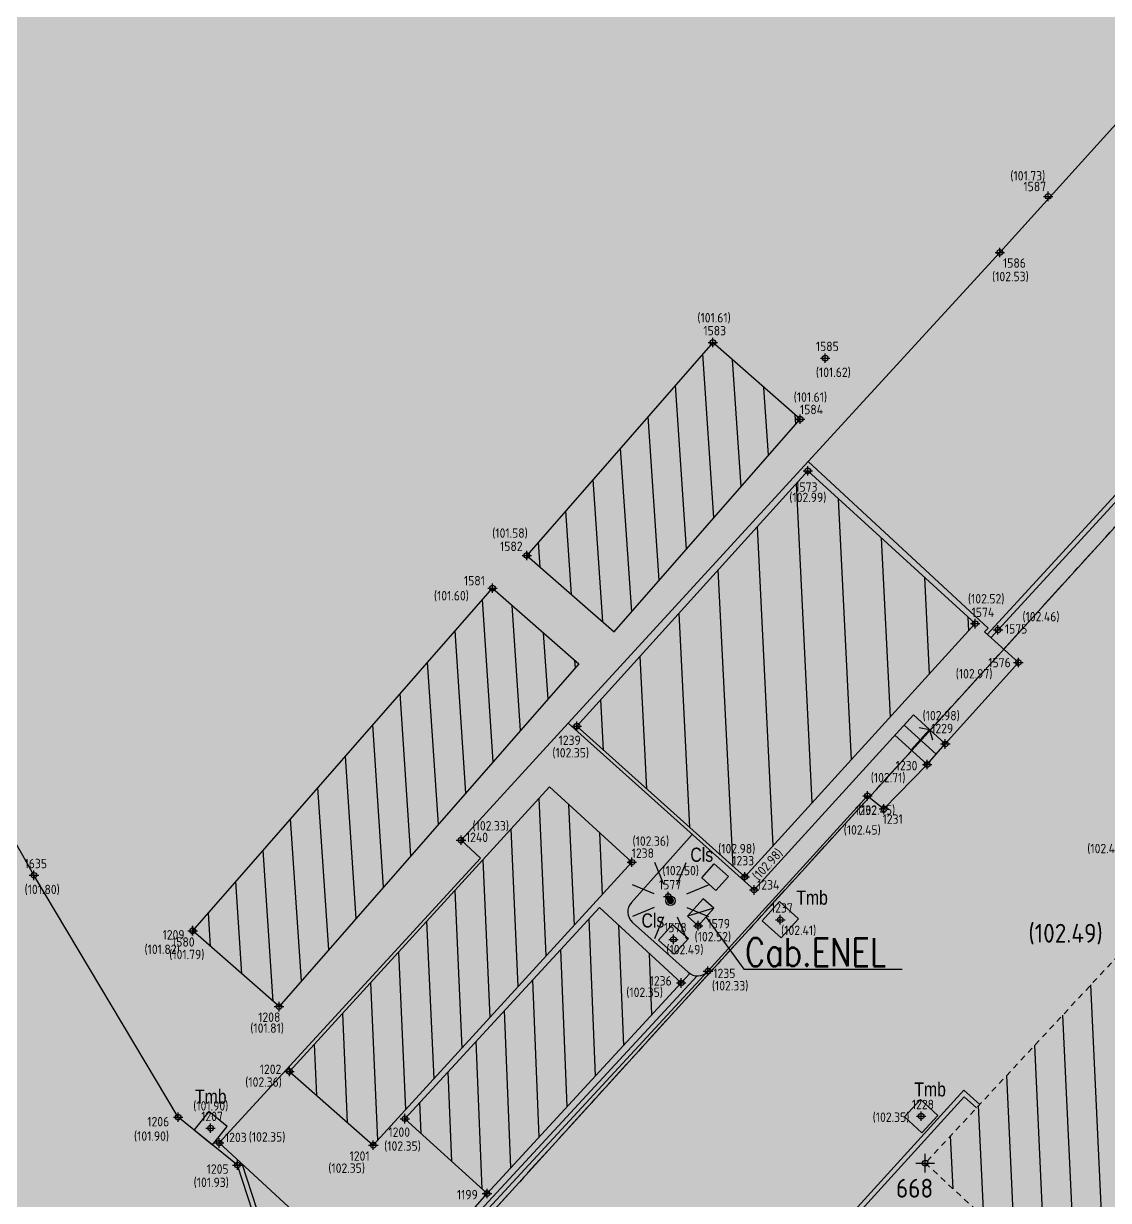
# Model space of a CAD drawing. Extents: x 9555 to 11275, y -8412 to -6382.
# Drawn here: x 10201.77 to 10224.82, y -8044.22 to -8019.23 of the extents above; entities that cross this region are included whole.
import ezdxf
from ezdxf.enums import TextEntityAlignment as Align

# ---------------------------------------------------------------- set-up
doc = ezdxf.new("R2010")
doc.units = 0
doc.header["$MEASUREMENT"] = 0
doc.header["$XCLIPFRAME"] = 2
doc.header["$PDMODE"] = 33
doc.header["$PDSIZE"] = 0.12
doc.linetypes.add('HIDDEN2', pattern=[0.1875, 0.125, -0.0625])
doc.linetypes.add('PHANTOM2', pattern=[1.25, 0.625, -0.125, 0.125, -0.125, 0.125, -0.125])
doc.layers.get('0').update_dxf_attribs({"color": 53, "lineweight": 50})
for name, color, linetype in [('01_PROG', 7, 'Continuous'), ('02_CAT', 7, 'Continuous'), ('Conf Lotti-Retino', 253, 'Continuous'), ('GEI-Nome_P', 6, 'Continuous'), ('GEI-Punti', 7, 'Continuous'), ('Gei-Punti_3D', 3, 'Continuous'), ('GEI-Quote_P', 3, 'Continuous'), ('GEI-Simboli', 6, 'Continuous'), ('Immagine', 181, 'Continuous'), ('Ril-Aiuola_Retino', 85, 'Continuous'), ('Ril-Cabina_Enel', 6, 'Continuous'), ('Ril-Fabbr-Camminamento', 4, 'Continuous'), ('Ril-Fabbr_Retino', 8, 'Continuous'), ('Ril-Palo_Lampione', 20, 'Continuous'), ('Ril-Strada', 4, 'Continuous'), ('Ril-Struttura_cls', 4, 'Continuous'), ('Ril-Tomb_CEMENTO-Cls', 5, 'Continuous'), ('Ril-Tombino', 5, 'Continuous')]:
    doc.layers.add(name, color=color, linetype=linetype)
for name, color, linetype, lineweight in [('Conf Lotti', 2, 'PHANTOM2', 30), ('Fr02 Fgl. 957E', 150, 'Continuous', 30), ('Ril-Fabbr', 9, 'Continuous', 30), ('Ril-Fabbr_Container-Prefabbricato', 7, 'Continuous', 30), ('Ril-Fabbr_Tendone', 7, 'HIDDEN2', 30)]:
    doc.layers.add(name, color=color, linetype=linetype, lineweight=lineweight)
doc.layers.add('Gei-Nome_p(OFF)', color=251, linetype='Continuous', plot=False)
doc.styles.add('HELVLA', font='helvl', dxfattribs={"width": 0.8})
doc.styles.add('SimpA', font='simplex.shx', dxfattribs={"width": 0.8})
doc.styles.get("Standard").update_dxf_attribs({"font": 'isocp.shx'})
picture_1 = doc.add_image_def('image2.png', size_in_pixel=(4950, 3510))
picture_2 = doc.add_image_def('image3.png', size_in_pixel=(3510, 4950))

# ---------------------------------------------------------------- blocks, each defined once
blk = doc.blocks.new('PALO-ILLUM01_15')
at = {"layer": 'Ril-Palo_Lampione'}
h = blk.add_hatch(color=256, dxfattribs=at)
edge = h.paths.add_edge_path()
edge.add_arc((0, 0), 0.075, 0, 360)
for p, q in [((-0.143506287046162, 0.3464548247293203), (-0.334848003244527, 0.8083945909784093)), ((0.143506287046162, 0.3464548247293203), (0.334848003244527, 0.8083945909784093)), ((-0.3462938233607868, 0.1438943636914513), (-0.8080189212878537, 0.3357535150088668)), ((0.3462938233607868, 0.1438943636914513), (0.8080189212878537, 0.3357535150088668)), ((-0.3467755222732791, -0.1427295945208775), (-0.809142885358098, -0.3330357204180479)), ((0.3467755222732791, -0.1427295945208775), (0.809142885358098, -0.3330357204180479)), ((-0.1446699739465765, -0.345970517007297), (-0.3375632725125767, -0.8072645396960008)), ((0.1446699739465765, -0.345970517007297), (0.3375632725125767, -0.8072645396960008))]:
    blk.add_line(p, q, dxfattribs=at)
at = {"layer": 'Ril-Palo_Lampione', "color": 7}
blk.add_circle((0, 0), 0.09972012964650094, dxfattribs=at)
blk = doc.blocks.new('20043-1_Prog-Confini')
at = {"layer": 'Conf Lotti-Retino'}
for points in [[(10195.69424327256, -7953.179523551185), (10249.90677393372, -8002.481449223192), (10199.44633663023, -8057.967882404115), (10145.19012518152, -8008.626232577647)], [(10249.90677393372, -8002.481449223192), (10270.62170721335, -8021.320010869327), (10220.16127169158, -8076.806445670572), (10199.44633663023, -8057.967882404115)]]:
    blk.add_hatch(color=41, dxfattribs=at).paths.add_polyline_path(points)
at = {"layer": 'Conf Lotti'}
blk.add_line((10249.90677393372, -8002.481449223192), (10199.44633663023, -8057.967882404115), dxfattribs=at)
blk = doc.blocks.new('-Fgl. 957E Estratto Foglio Intero_PostFR2')
at = {"layer": 'Immagine'}
image = blk.add_image(picture_1, insert=(9917.283654509196, -8422.509303729323), size_in_units=(838.1827212973916, 594.3477478290598), rotation=0.001090204153391001, dxfattribs=at)
image.set_boundary_path([(308.7555908007198, 193.6289745913382), (4680.161310497795, 3410.458243007306)])
image.dxf.flags = 15
blk = doc.blocks.new('-Fgl. 958 Estratto Foglio Intero_PostFR3')
at = {"layer": 'Immagine'}
image = blk.add_image(picture_2, insert=(9716.786041246873, -8308.17513906339), size_in_units=(1485.8142875308895, 2095.3791234409982), rotation=-0.001043539486264, dxfattribs=at)
image.set_boundary_path([(486.9858317041253, 415.0435325266662), (2987.88009123626, 4584.843253445799)])
image.dxf.flags = 15
blk = doc.blocks.new('- Fogli_Unione (Estratti_20043_SpostatoComeAll.957E_SuRIL_PostFR1-FR2-FR3 (2021-02-08)')
for name in ['-Fgl. 958 Estratto Foglio Intero_PostFR3', '-Fgl. 957E Estratto Foglio Intero_PostFR2']:
    blk.add_blockref(name, (0, 0))
blk = doc.blocks.new('2493-1_PostFRAZ')
at = {"layer": 'Fr02 Fgl. 957E'}
blk.add_line((10249.90677393372, -8002.481449223192), (10199.44633663023, -8057.967882404115), dxfattribs=at)
at = {"layer": '02_CAT'}
blk.add_blockref('- Fogli_Unione (Estratti_20043_SpostatoComeAll.957E_SuRIL_PostFR1-FR2-FR3 (2021-02-08)', (2.400635534626417, 6.76379925128731), dxfattribs=at)

msp = doc.modelspace()

# ---------------------------------------------------------------- hatches: boundary and pattern name
at = {"layer": 'Ril-Aiuola_Retino'}
h = msp.add_hatch(dxfattribs=at)
h.set_pattern_fill('TEXTURE', color=256, scale=2, angle=90, style=0)
h.set_pattern_definition([(90, (-0.9599999999999999, 1.44), (-1.52, 0.8800000000000001), [0.08, -1.34, 0.06, -0.58, 0.12, -1.42]), (99.99999999999999, (-1.78, 1.06), (-1.90229523315529, 0.537840911343363), [0.14, -0.34, 0.18, -1.06, 0.09999999999999999, -1.32]), (110, (-1.14, 0.8600000000000001), (-1.473175022505177, 0.8898063570613953), [0.16, -1.1, 0.14, -0.82, 0.1, -0.64]), (120, (-1.02, 1.44), (-1.693679121828036, -0.146461709275204), [0.09999999999999999, -0.6599999999999999, 0.07999999999999999, -0.9799999999999999, 0.05999999999999999, -1.3]), (130, (-1.46, 0.8800000000000001), (-1.442469036049412, 0.2255727821317983), [0.08, -0.88, 0.06, -0.56, 0.16, -1.02]), (140, (-0.7399999999999999, 1.18), (-1.571556626837207, -0.5349857648985248), [0.04, -0.74, 0.1, -1.22, 0.12, -0.62]), (150, (-0.8799999999999999, 1.24), (-1.491384387633061, -0.6631535329954588), [0.1, -0.82, 0.04, -0.96, 0.08, -0.74]), (160, (-0.6399999999999999, 1.02), (-1.437245651988788, -0.7326151348691359), [0.05999999999999999, -0.3799999999999999, 0.12, -0.6399999999999999, 0.07999999999999999, -0.8799999999999999]), (170, (-1.82, 1.12), (-1.098129669690666, -1.390435625458823), [0.14, -0.8799999999999999, 0.05999999999999999, -1.04, 0.12, -0.9799999999999999]), (180, (-0.9599999999999999, 1.24), (-0.7400000000000002, -1.76), [0.12, -0.62, 0.08, -1.22, 0.04, -1.24]), (190, (-1.58, 0.9200000000000002), (-0.9676352743414199, -1.653143059704817), [0.14, -0.78, 0.12, -0.64, 0.14, -1.46]), (200, (-0.4399999999999999, 0.78), (-0.5446075888431804, -1.602935611362608), [0.16, -0.52, 0.08, -1.06, 0.12, -1.16]), (210, (-0.68, 0.24), (-0.1899484522385718, -1.910999629903724), [0.1, -1.34, 0.12, -0.62, 0.14, -0.82]), (220, (-0.2399999999999999, 0.68), (-0.4751072084166816, -1.860718447404257), [0.05999999999999999, -0.4399999999999999, 0.07999999999999999, -0.8599999999999999, 0.16, -1.12]), (230, (-1.84, 0.08000000000000011), (0.2280379188004466, -1.470645677105523), [0.12, -0.72, 0.14, -0.62, 0.08, -0.84]), (240, (-0.1199999999999999, 1.74), (0.8051150572225253, -1.365499814951862), [0.08, -0.56, 0.16, -1.24, 0.14, -1.14]), (250, (-1.24, 0.42), (1.082857927901268, -1.586007158868261), [0.12, -0.8399999999999999, 0.09999999999999999, -0.7599999999999999, 0.07999999999999999, -1.22]), (260, (-0.76, 0.54), (1.127487767342948, -1.437626980301919), [0.18, -0.6599999999999999, 0.12, -0.8999999999999999, 0.16, -0.8799999999999999])])
edge = h.paths.add_edge_path()
edge.add_line((10259.41179574993, -8036.154972743192), (10258.58044586977, -8032.196657575016))
edge.add_line((10258.58044586977, -8032.196657575016), (10239.68433498582, -8052.804090476709))
edge.add_arc((10242.74871644473, -8046.805608076083), 6.735890797536639, 242.9393531771721, 268.5250675738594)
edge.add_arc((10242.60278186444, -8051.456776110168), 2.082671874429409, 269.2449619572548, 315.7879326674583)
edge.add_line((10244.09556558497, -8052.909056696098), (10259.41179574993, -8036.154972743192))
h.paths.add_polyline_path([(10251.44665304075, -8041.590540791994), (10251.10864698245, -8041.958985927216), (10250.74020184723, -8041.620979868921), (10251.07820790552, -8041.252534733698)], flags=16)
h.paths.add_polyline_path([(10245.36581473884, -8049.139847977499), (10245.66057084702, -8049.410252824136), (10245.39016600038, -8049.705008932313), (10245.0954098922, -8049.434604085677)], flags=16)
h.paths.add_polyline_path([(10244.65005542819, -8049.772403691679), (10245.09218959047, -8050.178010961634), (10244.68658232051, -8050.620145123901), (10244.24444815824, -8050.214537853946)], flags=16)
h.paths.add_polyline_path([(10269.44141587097, -8025.244552220099), (10266.97747102602, -8022.998891003449), (10262.34055549251, -8028.089758204756), (10266.22580272909, -8028.752264919402)])
edge = h.paths.add_edge_path()
edge.add_line((10271.38830248644, -8020.300272366775), (10261.13926693347, -8010.738879714776))
edge.add_line((10261.13926693347, -8010.738879714776), (10259.42480678202, -8012.589819143431))
edge.add_line((10259.42480678202, -8012.589819143431), (10271.13637369937, -8023.437832038986))
edge.add_arc((10269.75075199627, -8021.747680152097), 2.185534466636963, 309.345613393773, 401.473012195543)
edge = h.paths.add_edge_path(flags=16)
edge.add_arc((10267.61393202455, -8017.747155825296), 0.09972012964681198, 0, 360)
edge = h.paths.add_edge_path(flags=17)
edge.add_arc((10255.08809421915, -8012.546979828357), 5.50135069720677, 56.90254043089238, 77.9167816132323)
edge.add_arc((10254.2181289062, -8016.741630930719), 9.78521763106074, 78.07712755484376, 113.6808342124975)
edge.add_line((10250.28797981577, -8007.78035801811), (10254.96658461725, -8012.04648259265))
edge.add_line((10254.96658461725, -8012.04648259265), (10256.7424, -8010.1052))
edge.add_line((10256.7424, -8010.1052), (10258.47083923174, -8011.706192523662))
edge.add_line((10258.47083923174, -8011.706192523662), (10260.19901089032, -8009.840450085937))
edge.add_line((10260.19901089032, -8009.840450085937), (10258.09218828069, -8007.938262179907))
h.paths.add_polyline_path([(10256.14572630467, -8008.483993736826), (10255.84252401014, -8008.816511853953), (10255.51000589301, -8008.513309559429), (10255.81320818753, -8008.180791442303)], flags=16)
edge = h.paths.add_edge_path()
edge.add_line((10298.96689125276, -7983.808399185695), (10298.73777272661, -7984.05960514997))
edge.add_line((10298.73777272661, -7984.05960514997), (10298.66388853495, -7983.992217271071))
edge.add_line((10298.66388853495, -7983.992217271071), (10292.9121588765, -7990.376915100542))
edge.add_line((10292.9121588765, -7990.376915100542), (10292.76456353786, -7990.243112563931))
edge.add_arc((10292.59665318709, -7990.428331661504), 0.2500000000002805, 2.0838797354372218e-10, 47.806124176987225, ccw=False)
edge.add_arc((10292.59665318709, -7990.428331661502), 0.25, 329.40942082318537, 359.99999999979156, ccw=False)
edge.add_line((10292.81185961564, -7990.555556631975), (10297.29132385767, -7994.821769409121))
edge.add_line((10297.29132385767, -7994.821769409121), (10303.54268937597, -7987.958547710658))
edge.add_line((10303.54268937597, -7987.958547710658), (10298.96689125276, -7983.808399185695))
h.paths.add_polyline_path([(10299.5394, -7989.4093), (10300.856, -7990.6344), (10299.5429, -7992.025), (10298.23655963556, -7990.809446619722)], flags=16)
h.paths.add_polyline_path([(10321.78327004013, -7967.974189512216), (10317.06721377105, -7963.766082862167), (10301.47354308173, -7980.911706971132), (10301.54742727339, -7980.97909485003), (10301.31830963345, -7981.230299842668), (10305.90973001031, -7985.369174745061)])
edge = h.paths.add_edge_path()
edge.add_line((10265.27725537629, -8002.446785079417), (10265.20902875338, -8002.51989546121))
edge.add_line((10265.20902875338, -8002.51989546121), (10264.769, -8002.112))
edge.add_line((10264.769, -8002.112), (10261.8481, -7999.4044))
edge.add_line((10261.8481, -7999.4044), (10261.40807369813, -7998.996506811276))
edge.add_line((10261.40807369813, -7998.996506811276), (10261.47605589628, -7998.923169094272))
edge.add_line((10261.47605589628, -7998.923169094272), (10203.35645867271, -7945.796275146587))
edge.add_line((10203.35645867271, -7945.796275146587), (10203.0857689029, -7946.743195217536))
edge.add_line((10203.0857689029, -7946.743195217536), (10229.53270094112, -7971.164364661734))
edge.add_line((10229.53270094112, -7971.164364661734), (10245.96376818236, -7986.219461400684))
edge.add_line((10245.96376818236, -7986.219461400684), (10278.10292683263, -8015.665177348075))
edge.add_line((10278.10292683263, -8015.665177348075), (10286.37309546445, -8006.76240389268))
edge.add_line((10286.37309546445, -8006.76240389268), (10294.32002733199, -7998.078570988463))
edge.add_line((10294.32002733199, -7998.078570988463), (10289.94073629661, -7993.687753730192))
edge.add_arc((10289.79314681291, -7993.485968338499), 0.2499999999986927, 227.8061241765672, 306.18241245507033, ccw=False)
edge.add_line((10289.62523646215, -7993.671187436069), (10289.7718212797, -7993.804073884909))
edge.add_line((10289.7718212797, -7993.804073884909), (10274.2612, -8010.6211))
edge.add_line((10274.2612, -8010.6211), (10273.96533349228, -8010.351896870433))
edge.add_line((10273.96533349228, -8010.351896870433), (10265.27725537629, -8002.446785079417))
edge = h.paths.add_edge_path(flags=16)
edge.add_arc((10242.30196517348, -7981.910981821546), 0.2749999999996362, 0, 360)
edge = h.paths.add_edge_path(flags=17)
edge.add_line((10245.0627, -7987.2045), (10228.6289, -7972.1469))
edge.add_line((10228.6289, -7972.1469), (10203.79572145987, -7949.213606471599))
edge.add_arc((10217.17157356199, -7941.370227255536), 15.50587040397228, 210.3866569815303, 217.4529081494896)
edge.add_arc((10284.77469536825, -7889.584750631476), 100.6640624182057, 217.452908149496, 226.9203092994144)
edge.add_line((10216.01963939099, -7963.110227441216), (10256.19378796169, -7999.736321860948))
edge.add_arc((10258.52089054708, -7997.012226771952), 3.582750409508292, 229.4938518372181, 286.5396004216515)
edge.add_line((10259.54082066963, -8000.44673445748), (10245.0627, -7987.2045))
edge = h.paths.add_edge_path(flags=16)
edge.add_arc((10253.5797824506, -7995.958020550484), 0.09972012964681198, 0, 360)
edge = h.paths.add_edge_path(flags=16)
edge.add_arc((10239.70533959846, -7983.989900841338), 0.3500000000003638, 0, 360)
edge = h.paths.add_edge_path(flags=16)
edge.add_arc((10235.47777231496, -7979.726805742138), 0.1499999999996362, 0, 360)
edge = h.paths.add_edge_path(flags=16)
edge.add_arc((10226.39744038748, -7971.226627905005), 0.2250000000003638, 0, 360)
edge = h.paths.add_edge_path()
edge.add_arc((10267.19656179205, -8005.310661152354), 3.293243597333227, 165.3934021254892, 214.5854441671309)
edge.add_line((10264.4852982237, -8007.180020201426), (10274.38303560735, -8016.540707436928))
edge.add_arc((10275.94597346662, -8013.899336626431), 3.069139050365813, 239.3865743873031, 294.7972513008727)
edge.add_line((10277.23319657142, -8016.685493691093), (10264.00975537624, -8004.480168371205))
edge = h.paths.add_edge_path(flags=16)
edge.add_arc((10283.2264073857, -8008.306247290923), 0.6000000000003638, 0, 360)
edge = h.paths.add_edge_path(flags=16)
edge.add_arc((10287.2442073857, -8003.766147290918), 0.6000000000003638, 0, 360)
edge = h.paths.add_edge_path(flags=16)
edge.add_arc((10291.3806073857, -7999.304947290923), 0.6000000000003638, 0, 360)
edge = h.paths.add_edge_path(flags=16)
edge.add_arc((10279.2088073857, -8012.595847290923), 0.6000000000003638, 0, 360)
edge = h.paths.add_edge_path(flags=16)
edge.add_arc((10297.5232073857, -7992.389647290923), 0.6000000000003638, 0, 360)
edge = h.paths.add_edge_path(flags=16)
edge.add_arc((10301.1187073857, -7988.404447290923), 0.6000000000003638, 0, 360)
edge = h.paths.add_edge_path(flags=16)
edge.add_arc((10306.9317073857, -7982.266447290917), 0.6000000000003638, 0, 360)
edge = h.paths.add_edge_path(flags=16)
edge.add_arc((10311.1577073857, -7977.496347290923), 0.6000000000003638, 0, 360)
edge = h.paths.add_edge_path(flags=16)
edge.add_arc((10314.6306073857, -7973.577247290923), 0.6000000000003638, 0, 360)
edge = h.paths.add_edge_path(flags=16)
edge.add_arc((10318.1257073857, -7969.779447290923), 0.6000000000003638, 0, 360)
edge = h.paths.add_edge_path(flags=16)
edge.add_arc((10271.2268073857, -8021.324247290923), 0.6000000000003638, 0, 360)
edge = h.paths.add_edge_path(flags=16)
edge.add_arc((10269.36040912415, -8020.259326542329), 0.6000000000003638, 0, 360)
edge = h.paths.add_edge_path(flags=16)
edge.add_arc((10266.48640912415, -8018.280226542335), 0.6000000000003638, 0, 360)
edge = h.paths.add_edge_path(flags=16)
edge.add_arc((10264.34960912415, -8016.074026542329), 0.6000000000003638, 0, 360)
edge = h.paths.add_edge_path(flags=16)
edge.add_arc((10261.81850912415, -8013.683626542329), 0.6000000000003638, 0, 360)
edge = h.paths.add_edge_path(flags=16)
edge.add_arc((10267.1087073857, -8026.531347290923), 0.6000000000003638, 0, 360)
edge = h.paths.add_edge_path(flags=16)
edge.add_arc((10257.4040073857, -8037.193147290917), 0.6000000000003638, 0, 360)
edge = h.paths.add_edge_path(flags=16)
edge.add_arc((10254.3649073857, -8039.793647290923), 0.6000000000003638, 0, 360)
edge = h.paths.add_edge_path(flags=16)
edge.add_arc((10251.8605073857, -8043.162847290918), 0.6000000000003638, 0, 360)
edge = h.paths.add_edge_path(flags=16)
edge.add_arc((10249.2937073857, -8046.034747290918), 0.6000000000003638, 0, 360)
edge = h.paths.add_edge_path(flags=16)
edge.add_arc((10246.4296073857, -8048.731947290923), 0.6000000000003638, 0, 360)
edge = h.paths.add_edge_path(flags=16)
edge.add_arc((10243.9096073857, -8051.959047290923), 0.6000000000003638, 0, 360)
edge = h.paths.add_edge_path(flags=16)
edge.add_arc((10215.12949611857, -7960.564048627255), 0.09972012964681198, 0, 360)
edge = h.paths.add_edge_path(flags=16)
edge.add_arc((10232.67983683192, -7976.833399043174), 0.09972012964681198, 0, 360)
h.paths.add_polyline_path([(10309.3444, -7979.1674), (10309.8379, -7979.5822), (10308.7902, -7980.7803), (10308.30500016978, -7980.356008319737)], flags=16)
h.paths.add_polyline_path([(10310.81908310037, -7971.024590266027), (10311.2775, -7971.4117), (10310.8736, -7971.89), (10310.41518310037, -7971.502890266028)], flags=16)
h.paths.add_polyline_path([(10320.93393557683, -7967.544422243882), (10321.4160053349, -7967.972452661441), (10320.3362, -7969.1417), (10319.86268475907, -7968.704406480956)], flags=16)
h.paths.add_polyline_path([(10253.40869597861, -7996.50365780824), (10253.17289454713, -7996.762301867668), (10252.9142504877, -7996.526500436179), (10253.15005191919, -7996.267856376749)], flags=16)
h.paths.add_polyline_path([(10274.47878422231, -8011.14358044581), (10274.18292447801, -8010.874383470146), (10273.81277863647, -8011.28119061855), (10274.10863838077, -8011.550387594213)], flags=16)
h.paths.add_polyline_path([(10274.50962316954, -8010.54828174306), (10275.0241804513, -8011.022866432965), (10275.49876514121, -8010.508309151212), (10274.98420785945, -8010.033724461303)], flags=16)
h.paths.add_polyline_path([(10310.45316899694, -7978.784289089574), (10310.15730925265, -7978.515092113911), (10309.78716341111, -7978.921899262315), (10310.0830231554, -7979.191096237978)], flags=16)
h.paths.add_polyline_path([(10311.01506899694, -7979.555989089575), (10310.71920925264, -7979.286792113911), (10310.34906341111, -7979.693599262315), (10310.6449231554, -7979.962796237978)], flags=16)
h.paths.add_polyline_path([(10310.77629141485, -7972.084373179713), (10311.22016852558, -7972.488072307096), (10311.62386765297, -7972.044195196363), (10311.17999054223, -7971.640496068979)], flags=16)
h.paths.add_polyline_path([(10309.72942692604, -7972.048473025478), (10310.24728355227, -7972.519455338064), (10310.71826586487, -7972.001598711834), (10310.20040923863, -7971.530616399245)], flags=16)
h = msp.add_hatch(dxfattribs=at)
h.set_pattern_fill('TEXTURE', color=256, scale=3, angle=90)
h.set_pattern_definition([(90, (-1.44, 2.16), (-2.28, 1.32), [0.12, -2.01, 0.09, -0.8699999999999999, 0.18, -2.13]), (99.99999999999999, (-2.67, 1.59), (-2.853442849732936, 0.8067613670150445), [0.21, -0.5099999999999999, 0.27, -1.59, 0.15, -1.98]), (110, (-1.71, 1.29), (-2.209762533757766, 1.334709535592093), [0.24, -1.65, 0.21, -1.23, 0.15, -0.96]), (120, (-1.53, 2.16), (-2.540518682742054, -0.2196925639128059), [0.15, -0.9899999999999999, 0.12, -1.47, 0.08999999999999998, -1.95]), (130, (-2.19, 1.32), (-2.163703554074118, 0.3383591731976974), [0.12, -1.32, 0.09, -0.8400000000000001, 0.24, -1.53]), (140, (-1.11, 1.77), (-2.35733494025581, -0.8024786473477873), [0.06, -1.11, 0.15, -1.83, 0.18, -0.9299999999999999]), (150, (-1.32, 1.86), (-2.237076581449592, -0.9947302994931883), [0.15, -1.23, 0.06, -1.44, 0.12, -1.11]), (160, (-0.9599999999999999, 1.53), (-2.155868477983183, -1.098922702303704), [0.08999999999999998, -0.57, 0.18, -0.9599999999999999, 0.12, -1.32]), (170, (-2.73, 1.68), (-1.647194504535999, -2.085653438188235), [0.21, -1.32, 0.08999999999999998, -1.56, 0.18, -1.47]), (180, (-1.44, 1.86), (-1.11, -2.64), [0.18, -0.9299999999999999, 0.12, -1.83, 0.06, -1.86]), (190, (-2.37, 1.38), (-1.45145291151213, -2.479714589557226), [0.21, -1.17, 0.18, -0.96, 0.21, -2.19]), (200, (-0.6599999999999999, 1.17), (-0.8169113832647705, -2.404403417043912), [0.24, -0.78, 0.12, -1.59, 0.18, -1.74]), (210, (-1.02, 0.36), (-0.2849226783578577, -2.866499444855586), [0.15, -2.01, 0.18, -0.9299999999999999, 0.21, -1.23]), (220, (-0.3599999999999999, 1.02), (-0.7126608126250225, -2.791077671106385), [0.08999999999999998, -0.6599999999999999, 0.12, -1.29, 0.24, -1.68]), (230, (-2.76, 0.1200000000000002), (0.3420568782006699, -2.205968515658284), [0.18, -1.08, 0.21, -0.9299999999999999, 0.12, -1.26]), (240, (-0.1799999999999998, 2.61), (1.207672585833788, -2.048249722427793), [0.12, -0.8400000000000001, 0.24, -1.86, 0.21, -1.71]), (250, (-1.86, 0.6300000000000001), (1.624286891851902, -2.379010738302391), [0.18, -1.26, 0.15, -1.14, 0.12, -1.83]), (260, (-1.14, 0.8100000000000002), (1.691231651014422, -2.156440470452878), [0.27, -0.9899999999999999, 0.18, -1.35, 0.24, -1.32])])
h.paths.add_polyline_path([(10234.93395202808, -8089.725430073764), (10227.91053563468, -8083.298565006741, 0.3655493653191519), (10226.5966, -8083.615670325688), (10226.5966, -8083.606211003283), (10214.12, -8097.169911003284), (10214.12, -8097.167667565134, 0.4458206106890184), (10214.46570194381, -8100.474344244266), (10215.95404543845, -8101.818203096712)])
h.paths.add_polyline_path([(10220.12219642555, -8091.292964209192, -1), (10220.82219642555, -8091.292964209192, -1)], flags=16)
h.paths.add_polyline_path([(10227.64515951859, -8085.633206460125), (10227.0923460272, -8085.126365069091), (10227.59918741823, -8084.573551577709), (10228.15200090962, -8085.080392968741)], flags=16)
h.paths.add_polyline_path([(10228.84262333312, -8085.772958627907), (10228.39877418539, -8085.369231190377), (10228.80250162292, -8084.925382042648), (10229.24635077065, -8085.329109480174)], flags=16)
h.paths.add_polyline_path([(10214.53026110662, -8098.634807695904), (10214.12478477701, -8099.077061997563), (10213.68253047535, -8098.671585667957), (10214.08800680495, -8098.229331366298)], flags=16)
h.paths.add_polyline_path([(10250.74027511778, -8041.6209), (10250.74011478573, -8041.6209), (10250.74020184723, -8041.620979868921)])
h.paths.add_polyline_path([(10236.13075864467, -8061.595263088621, 0.1764210583369957), (10236.41823814713, -8059.36114732021, 0.08073271414046435), (10234.72379096398, -8055.148066477164), (10234.2406, -8055.6738), (10220.9281, -8043.4254), (10222.01752095788, -8042.253588142023), (10221.75716237375, -8042.01676465245), (10213.71423372832, -8050.858985152453), (10223.24553633244, -8059.640877475109), (10202.65759948964, -8081.427899306767), (10205.00350407168, -8083.525068579902), (10209.38599864366, -8087.612285449807), (10206.15712273086, -8091.145493115101), (10206.82881463935, -8091.758518831449, 0.443731294720579), (10208.68108467138, -8091.534708396492), (10209.01114952133, -8091.174705631685)])
h.paths.add_polyline_path([(10207.27579891662, -8083.358269344823, -1), (10207.02579891662, -8083.358269344823, -1)], flags=16)
h.paths.add_polyline_path([(10227.04784949806, -8058.636925665242, -1), (10227.19784949806, -8058.636925665242, -1)], flags=16)
h.paths.add_polyline_path([(10228.85821686564, -8052.661131289497, -1), (10229.05821686564, -8052.661131289497, -1)], flags=0)
h.paths.add_polyline_path([(10234.45394140429, -8057.515789148246, -1), (10234.65338166359, -8057.515789148246, -1)], flags=16)
h.paths.add_polyline_path([(10207.01210996592, -8090.541936458698), (10207.49192912215, -8090.9804265399), (10207.93041920335, -8090.500607383668), (10207.45060004712, -8090.062117302467)], flags=16)
h.paths.add_polyline_path([(10207.60209863763, -8091.019906995128), (10207.93428108611, -8091.323477010867), (10208.23785110185, -8090.991294562383), (10207.90566865337, -8090.687724546643)], flags=16)
h.paths.add_polyline_path([(10217.76954111912, -8080.69356145476), (10218.03985870177, -8080.398725221386), (10217.63445888088, -8080.02703854524), (10217.36414129823, -8080.321874778613)], flags=16)
h.paths.add_polyline_path([(10221.55174472594, -8074.968986941692), (10221.95547216347, -8074.525137793964), (10222.3993213112, -8074.92886523149), (10221.99559387367, -8075.372714379222)], flags=16)
h.paths.add_polyline_path([(10228.80228283797, -8065.801806452071), (10229.13872236923, -8065.431932162297), (10229.50859665901, -8065.768371693568), (10229.17215712774, -8066.138245983346)], flags=16)
h.paths.add_polyline_path([(10232.06492587438, -8061.46104137169), (10232.58275136123, -8061.932058062755), (10233.05376805229, -8061.414232575909), (10232.53594256544, -8060.943215884848)], flags=16)
h.paths.add_polyline_path([(10235.24482530063, -8058.582103367352), (10235.5812648319, -8058.212229077579), (10235.95113912167, -8058.548668608849), (10235.6146995904, -8058.918542898627)], flags=16)
h.paths.add_polyline_path([(10233.69379720537, -8056.068248984965), (10234.19332587483, -8056.046577417645), (10234.21499744215, -8056.546106087103), (10233.71546877269, -8056.567777654423)], flags=16)
h.paths.add_polyline_path([(10215.85086026991, -8052.11456269916), (10216.12001189493, -8051.818663267341), (10216.41591132675, -8052.087814892358), (10216.14675970173, -8052.38371432418)], flags=16)
edge = h.paths.add_edge_path(flags=16)
edge.add_arc((10231.03307506089, -8055.839181584724), 1.068177765815621, 172.383846275209, 282.38384617573695, ccw=False)
edge.add_arc((10229.74523917275, -8054.654285502681), 1.068177765815621, 172.383846275209, 282.38384617573695, ccw=False)
edge.add_arc((10228.45740328462, -8053.469389420638), 1.068177765815621, 172.383846275209, 282.38384617573695, ccw=False)
edge.add_arc((10227.16956739649, -8052.284493338596), 1.068177765815621, 172.383846275209, 282.38384617573695, ccw=False)
edge.add_arc((10225.88173150836, -8051.099597256553), 1.068177765815621, 172.383846275209, 282.38384617573695, ccw=False)
edge.add_arc((10224.59389562023, -8049.914701174511), 1.068177765815621, 172.383846275209, 282.38384617573695, ccw=False)
edge.add_arc((10223.3060597321, -8048.729805092467), 1.068177765816509, 172.383846275209, 282.3838461757265, ccw=False)
edge.add_arc((10222.01822384396, -8047.544909010425), 1.068177765815621, 172.383846275209, 282.38384617573695, ccw=False)
edge.add_arc((10220.73038795583, -8046.360012928382), 1.068177765815621, 172.383846275209, 282.38384617573695, ccw=False)
edge.add_arc((10219.94539318477, -8045.496896945574), 0.771732047164812, 139.2228444900402, 249.2228443906592, ccw=False)
edge.add_arc((10219.96621856011, -8045.448396278064), 0.7574992761962737, 33.03242707125088, 143.0324269717138, ccw=False)
edge.add_arc((10220.83035867135, -8046.0787973601), 1.068177765815621, -7.616153724791104, 102.383846175737, ccw=False)
edge.add_arc((10222.11819455948, -8047.263693442143), 1.068177765815621, -7.616153724791104, 102.383846175737, ccw=False)
edge.add_arc((10223.40603044761, -8048.448589524185), 1.068177765815621, -7.616153724791104, 102.383846175737, ccw=False)
edge.add_arc((10224.69386633575, -8049.633485606229), 1.068177765816899, -7.616153724742674, 102.38384617582182, ccw=False)
edge.add_arc((10225.98170222388, -8050.81838168827), 1.068177765815621, -7.616153724791104, 102.383846175737, ccw=False)
edge.add_arc((10227.26953811201, -8052.003277770313), 1.068177765815621, -7.616153724791104, 102.383846175737, ccw=False)
edge.add_arc((10228.55737400014, -8053.188173852355), 1.068177765815621, -7.616153724791104, 102.383846175737, ccw=False)
edge.add_arc((10229.84520988827, -8054.373069934398), 1.068177765815621, -7.616153724791104, 102.383846175737, ccw=False)
edge.add_arc((10231.1330457764, -8055.55796601644), 1.068177765815621, -7.616153724791104, 102.383846175737, ccw=False)
edge.add_arc((10231.31281681804, -8055.965550012696), 0.9183542005482515, -93.16228878530347, 16.8377111151853, ccw=False)
at = {"layer": 'Ril-Fabbr_Retino'}
h = msp.add_hatch(dxfattribs=at)
h.set_pattern_fill('ANSI31', color=256, scale=5, angle=48.8705274852178, style=0)
h.set_pattern_definition([(93.87052748521775, (-2556.817804467314, -10431.5768953697), (-0.6235744583692108, -0.04218880028568634), [])])
h.paths.add_polyline_path([(10214.32263269635, -8032.147511057174), (10218.269, -8027.6284), (10216.4145, -8026.0012), (10212.4643, -8030.5247)])
h = msp.add_hatch(dxfattribs=at)
h.set_pattern_fill('ANSI31', color=256, scale=7, angle=47.8514435637325, style=0)
h.set_pattern_definition([(92.8514435637325, (0, 0), (-0.873916640204614, -0.04352822042628646), [])])
h.paths.add_polyline_path([(10217.0947, -8037.3471), (10221.9904, -8031.9711), (10218.4333, -8028.7287), (10213.5286, -8034.1476)])
h = msp.add_hatch(dxfattribs=at)
h.set_pattern_fill('ANSI31', color=256, scale=5, angle=48.79756986389457, style=0)
h.set_pattern_definition([(93.79756986389451, (-2564.550589752137, -10420.52604515925), (-0.6236276739547328, -0.04139473732021376), [])])
h.paths.add_polyline_path([(10207.2, -8040.1025), (10213.57130544405, -8032.825239228967), (10211.7345, -8031.2171), (10205.3671, -8038.4899)])
h = msp.add_hatch(dxfattribs=at)
h.set_pattern_fill('ANSI31', color=256, scale=5, angle=47.56703546271153, style=0)
h.set_pattern_definition([(92.5670354627115, (-2611.70287979042, -10149.82309856758), (-0.6243728147376847, -0.02799264575814368), [])])
h.paths.add_polyline_path([(10209.2031, -8043.0455), (10214.6955, -8037.0375), (10212.94670181184, -8035.438781762879), (10207.4243, -8041.4796)])
h = msp.add_hatch(dxfattribs=at)
h.set_pattern_fill('ANSI31', color=256, scale=5, angle=47.3094600002796, style=0)
h.set_pattern_definition([(92.30946000027959, (-2620.016827270706, -10094.7100661132), (-0.6244923471306247, -0.02518547945311517), [])])
h.paths.add_polyline_path([(10211.6183, -8044.0703), (10215.7421, -8039.599900000001), (10214.00842926817, -8038.000644594685), (10209.8748, -8042.4817)])
at = {"layer": 'Ril-Fabbr_Retino', "linetype": 'HIDDEN2'}
h = msp.add_hatch(dxfattribs=at)
h.set_pattern_fill('ANSI31', color=251, scale=5, angle=47.7, style=2)
h.set_pattern_definition([(92.69999999999999, (0, 0), (-0.6243061718512313, -0.02944153169352665), [])])
h.paths.add_polyline_path([(10225.3418, -8038.6779), (10220.9281, -8043.4254), (10234.2406, -8055.6738), (10238.62700854682, -8050.901190018018)])

# ---------------------------------------------------------------- linework, layer by layer
at = {"layer": 'Gei-Nome_p(OFF)'}
for p, q in [((10205.2648, -8038.4951), (10205.4648, -8038.4951)), ((10205.3648, -8038.5951), (10205.3648, -8038.3951))]:
    msp.add_line(p, q, dxfattribs=at)
for p in [(10223.5415, -8022.8998), (10205.3648, -8038.4951)]:
    msp.add_point(p, dxfattribs=at)
at = {"layer": 'GEI-Punti'}
for p in [(10222.511, -8024.0932), (10216.4145, -8026.0012), (10218.8041, -8026.3349), (10218.269, -8027.6284), (10218.4333, -8028.7287), (10212.4643, -8030.5247), (10211.7345, -8031.2171), (10221.9904, -8031.9711), (10222.4736, -8032.1035), (10222.9065, -8032.7955), (10213.5286, -8034.1476), (10221.3544, -8034.5256), (10220.9695, -8034.9634), (10219.7018, -8035.6265), (10220.0515, -8035.9031), (10211.0661, -8036.5671), (10214.6955, -8037.0375), (10201.9937, -8037.3145), (10217.0947, -8037.3471), (10215.4704, -8037.7641), (10217.292, -8037.6261), (10217.8497, -8038.2567), (10205.3671, -8038.4899), (10216.1026, -8038.384), (10215.5789, -8038.6736), (10216.3129, -8039.3491), (10215.7421, -8039.5999), (10207.2, -8040.1025), (10207.4243, -8041.4796), (10205.0578, -8042.4489), (10209.8748, -8042.4817), (10220.843, -8042.4294), (10205.7465, -8042.6817), (10205.9304, -8042.997), (10209.2031, -8043.0455), (10206.3145, -8043.4652), (10220.9281, -8043.4254), (10211.6183, -8044.0703)]:
    msp.add_point(p, dxfattribs=at)
at = {"layer": 'Gei-Punti_3D'}
for p in [(10223.5415, -8022.8998, 101.7319), (10222.511, -8024.0932, 102.5258), (10216.4145, -8026.0012, 101.6084), (10218.8041, -8026.3349, 101.6212), (10218.269, -8027.6284, 101.6138), (10218.4333, -8028.7287, 102.9927), (10212.4643, -8030.5247, 101.5839), (10211.7345, -8031.2171, 101.5984), (10221.9904, -8031.9711, 102.5178), (10222.4736, -8032.1035, 102.4588), (10222.9065, -8032.7955, 102.975), (10213.5286, -8034.1476, 102.3485), (10221.3544, -8034.5256, 102.9838), (10220.9695, -8034.9634, 102.711), (10219.7018, -8035.6265, 102.4506), (10220.0515, -8035.9031, 102.4489), (10211.0661, -8036.5671, 102.3283), (10214.6955, -8037.0375, 102.3646), (10201.9937, -8037.3145, 101.7996), (10217.0947, -8037.3471, 102.9766), (10215.4704, -8037.7641, 102.5047), (10217.292, -8037.6261, 102.9761), (10217.8497, -8038.2567, 102.4051), (10205.3671, -8038.4899, 101.8172), (10216.1026, -8038.384, 102.5162), (10215.5789, -8038.6736, 102.4937), (10216.3129, -8039.3491, 102.3299), (10215.7421, -8039.5999, 102.349), (10207.2, -8040.1025, 101.8068), (10207.4243, -8041.4796, 102.3606), (10205.0578, -8042.4489, 101.9041), (10209.8748, -8042.4817, 102.3498), (10220.843, -8042.4294, 102.3515), (10205.7465, -8042.6817, 101.8969), (10205.9304, -8042.997, 102.352), (10209.2031, -8043.0455, 102.3525), (10206.3145, -8043.4652, 101.9281), (10220.9281, -8043.4255, 102.4254), (10211.6183, -8044.0703, 102.3634)]:
    msp.add_point(p, dxfattribs=at)
at = {"layer": 'GEI-Simboli'}
for p, q in [((10223.4415, -8022.8998), (10223.6415, -8022.8998)), ((10223.5415, -8022.9998), (10223.5415, -8022.7998)), ((10222.511, -8024.1932), (10222.511, -8023.9932)), ((10222.411, -8024.0932), (10222.611, -8024.0932)), ((10216.3145, -8026.0012), (10216.5145, -8026.0012)), ((10216.4145, -8026.1012), (10216.4145, -8025.9012)), ((10218.8041, -8026.4349), (10218.8041, -8026.2349)), ((10218.7041, -8026.3349), (10218.9041, -8026.3349)), ((10218.169, -8027.6284), (10218.369, -8027.6284)), ((10218.269, -8027.7284), (10218.269, -8027.5284)), ((10218.3333, -8028.7287), (10218.5333, -8028.7287)), ((10218.4333, -8028.8287), (10218.4333, -8028.6287)), ((10212.4643, -8030.6247), (10212.4643, -8030.4247)), ((10212.3643, -8030.5247), (10212.5643, -8030.5247)), ((10211.6345, -8031.2171), (10211.8345, -8031.2171)), ((10211.7345, -8031.3171), (10211.7345, -8031.1171)), ((10221.8904, -8031.9711), (10222.0904, -8031.9711)), ((10221.9904, -8032.0711), (10221.9904, -8031.8711)), ((10222.3736, -8032.1035), (10222.5736, -8032.1035)), ((10222.4736, -8032.2035), (10222.4736, -8032.0035)), ((10222.9065, -8032.8955), (10222.9065, -8032.6955)), ((10222.8065, -8032.7955), (10223.0065, -8032.7955)), ((10213.4286, -8034.1476), (10213.6286, -8034.1476)), ((10213.5286, -8034.2476), (10213.5286, -8034.0476)), ((10221.3544, -8034.6256), (10221.3544, -8034.4256)), ((10221.2544, -8034.5256), (10221.4544, -8034.5256)), ((10220.8695, -8034.9634), (10221.0695, -8034.9634)), ((10220.9695, -8035.0634), (10220.9695, -8034.8634)), ((10219.6018, -8035.6265), (10219.8018, -8035.6265)), ((10219.7018, -8035.7265), (10219.7018, -8035.5265)), ((10219.9515, -8035.9031), (10220.1515, -8035.9031)), ((10220.0515, -8036.0031), (10220.0515, -8035.8031)), ((10211.0661, -8036.6671), (10211.0661, -8036.4671)), ((10210.9661, -8036.5671), (10211.1661, -8036.5671)), ((10214.6955, -8037.1375), (10214.6955, -8036.9375)), ((10201.9937, -8037.4145), (10201.9937, -8037.2145)), ((10214.5955, -8037.0375), (10214.7955, -8037.0375)), ((10217.0947, -8037.4471), (10217.0947, -8037.2471)), ((10201.8937, -8037.3145), (10202.0937, -8037.3145)), ((10216.9947, -8037.3471), (10217.1947, -8037.3471)), ((10215.4704, -8037.8641), (10215.4704, -8037.6641)), ((10217.192, -8037.6261), (10217.392, -8037.6261)), ((10217.292, -8037.7261), (10217.292, -8037.5261)), ((10215.3704, -8037.7641), (10215.5704, -8037.7641)), ((10217.8497, -8038.3567), (10217.8497, -8038.1567)), ((10205.2671, -8038.4899), (10205.4671, -8038.4899)), ((10205.3671, -8038.5899), (10205.3671, -8038.3899)), ((10216.0026, -8038.384), (10216.2026, -8038.384)), ((10216.1026, -8038.484), (10216.1026, -8038.284)), ((10217.7497, -8038.2567), (10217.9497, -8038.2567)), ((10215.4789, -8038.6736), (10215.6789, -8038.6736)), ((10215.5789, -8038.7736), (10215.5789, -8038.5736)), ((10216.3129, -8039.4491), (10216.3129, -8039.2491)), ((10216.2129, -8039.3491), (10216.4129, -8039.3491)), ((10215.6421, -8039.5999), (10215.8421, -8039.5999)), ((10215.7421, -8039.6999), (10215.7421, -8039.4999)), ((10207.1, -8040.1025), (10207.3, -8040.1025)), ((10207.2, -8040.2025), (10207.2, -8040.0025)), ((10207.3243, -8041.4796), (10207.5243, -8041.4796)), ((10207.4243, -8041.5796), (10207.4243, -8041.3796)), ((10204.9578, -8042.4489), (10205.1578, -8042.4489)), ((10205.0578, -8042.5489), (10205.0578, -8042.3489)), ((10209.7748, -8042.4817), (10209.9748, -8042.4817)), ((10209.8748, -8042.5817), (10209.8748, -8042.3817)), ((10220.743, -8042.4294), (10220.943, -8042.4294)), ((10220.843, -8042.5294), (10220.843, -8042.3294)), ((10205.6465, -8042.6817), (10205.8465, -8042.6817)), ((10205.7465, -8042.7817), (10205.7465, -8042.5817)), ((10205.8304, -8042.997), (10206.0304, -8042.997)), ((10205.9304, -8043.097), (10205.9304, -8042.897)), ((10209.2031, -8043.1455), (10209.2031, -8042.9455)), ((10209.1031, -8043.0455), (10209.3031, -8043.0455)), ((10220.9281, -8043.6254), (10220.9281, -8043.2254)), ((10206.2145, -8043.4652), (10206.4145, -8043.4652)), ((10206.3145, -8043.5652), (10206.3145, -8043.3652)), ((10220.7281, -8043.4254), (10221.1281, -8043.4254)), ((10211.6183, -8044.1703), (10211.6183, -8043.9703)), ((10211.5183, -8044.0703), (10211.7183, -8044.0703))]:
    msp.add_line(p, q, dxfattribs=at)
at = {"layer": 'Ril-Cabina_Enel', "color": 6}
for points in [[(10216.43650595548, -8038.011834965517), (10216.21320693479, -8037.811491392226), (10215.87930097931, -8038.18365642671), (10216.1026, -8038.384), (10216.43650595548, -8038.011834965517), (10215.87930097931, -8038.18365642671)], [(10216.26955297774, -8038.197917482758), (10217.07592945876, -8039.307600659842), (10220.43567280723, -8039.307600659842)]]:
    msp.add_lwpolyline(points, dxfattribs=at)
at = {"layer": 'Ril-Fabbr'}
msp.add_lwpolyline([(10213.5286, -8034.1476), (10218.4333, -8028.7287), (10221.9904, -8031.9711), (10217.0947, -8037.3471)], close=True, dxfattribs=at)
at = {"layer": 'Ril-Fabbr-Camminamento'}
for p, q in [((10220.48092595437, -8034.124319676307), (10221.16195, -8034.744499999999)), ((10220.28470776654, -8034.339788144099), (10220.9695, -8034.9634))]:
    msp.add_line(p, q, dxfattribs=at)
at = {"layer": 'Ril-Fabbr-Camminamento', "color": 8}
msp.add_line((10220.62710388327, -8034.651594072049), (10221.01954025893, -8034.220657136466), dxfattribs=at)
at = {"layer": 'Ril-Fabbr-Camminamento'}
for points in [[(10220.6771441422, -8033.908851208515), (10221.3544, -8034.5256), (10222.9065, -8032.7955), (10222.18768403323, -8032.148636248222)], [(10220.9695, -8034.963399999994), (10221.3544, -8034.5256)]]:
    msp.add_lwpolyline(points, dxfattribs=at)
at = {"layer": 'Ril-Fabbr-Camminamento', "color": 7}
msp.add_lwpolyline([(10220.79888309198, -8034.176663788405), (10221.01954025893, -8034.220657136466), (10221.08426045793, -8034.436147961887)], dxfattribs=at)
at = {"layer": 'Ril-Fabbr_Container-Prefabbricato'}
for points in [[(10212.4643, -8030.5247), (10214.32263269635, -8032.147511057174), (10218.269, -8027.6284), (10216.4145, -8026.0012)], [(10205.3671, -8038.4899), (10211.7345, -8031.2171), (10213.57130544405, -8032.825239228967), (10207.2, -8040.1025)], [(10209.2031, -8043.0455), (10214.6955, -8037.0375), (10212.94670181184, -8035.438781762879), (10207.4243, -8041.4796)], [(10215.7421, -8039.5999), (10211.6183, -8044.0703), (10209.8748, -8042.4817), (10214.00842926817, -8038.000644594685)]]:
    msp.add_lwpolyline(points, close=True, dxfattribs=at)
at = {"layer": 'Ril-Fabbr_Tendone'}
msp.add_lwpolyline([(10225.3418, -8038.6779), (10220.9281, -8043.4254), (10234.2406, -8055.6738), (10238.62700854682, -8050.901190018018)], close=True, dxfattribs=at)
at = {"layer": 'Ril-Strada'}
for points in [[(10206.3145, -8043.4652), (10205.0578, -8042.4489), (10201.9937, -8037.3145, -0.06336844153524215), (10196.0755, -8023.153, -0.04117404871889533), (10195.5303, -8002.5584), (10196.7999, -7990.1532, -0.01119856928433913), (10201.3231, -7959.4647)], [(10222.24714645231, -8032.202146583655), (10242.21109490441, -8010.476133852237), (10246.78739983817, -8005.41498266881), (10248.66888083853, -8003.048691867173), (10249.56114410002, -8001.70671598526, 0.210706320451668), (10249.67740996696, -8000.32889295209), (10206.14396487114, -7960.565286023883, 0.2144959909365745), (10201.34458945731, -7959.562363725223), (10201.3231, -7959.4647, -0.214737292187935), (10206.2073, -7960.4877), (10249.7634, -8000.272, -0.2150687332626419), (10249.6468, -8001.7585), (10248.7498, -8003.1076), (10246.8637, -8005.4797), (10242.285, -8010.5435), (10222.32148351545, -8032.269042637416)]]:
    msp.add_lwpolyline(points, format="xyb", dxfattribs=at)
for points in [[(10153.41457301821, -8035.948523645395), (10202.58411969833, -8081.360060764149), (10223.1033, -8059.6458), (10213.5734, -8050.8652), (10221.75047540264, -8041.875501478135), (10222.08561405102, -8042.180345293696)], [(10153.3449, -8036.0203), (10202.5889, -8081.5006), (10223.24553633244, -8059.640877475109), (10213.71423372832, -8050.858985152453), (10221.75716237375, -8042.01676465245), (10222.01832594942, -8042.254320366409)], [(10216.3129, -8039.3491), (10209.3133, -8046.917), (10206.6411, -8044.4626), (10206.3145, -8043.4652), (10206.40953469291, -8043.43408075927), (10206.72799926698, -8044.406636075199), (10209.30755212788, -8046.775940222264), (10216.08455145043, -8039.448713927464)]]:
    msp.add_lwpolyline(points, dxfattribs=at)
at = {"layer": 'Ril-Struttura_cls'}
msp.add_line((10215.7421, -8039.5999), (10215.92618561218, -8039.400342232722), dxfattribs=at)
for points in [[(10218.4391894718, -8028.531103113854), (10222.511, -8024.0932), (10230.918, -8014.7917), (10233.4614, -8017.0003)], [(10213.34421958815, -8034.084156861077), (10211.0661, -8036.5671), (10211.48078923206, -8036.947580586829), (10205.9304, -8042.997), (10209.5934, -8046.3739), (10211.6183, -8044.0703)]]:
    msp.add_lwpolyline(points, dxfattribs=at)
at = {"layer": 'Ril-Struttura_cls', "color": 6}
msp.add_lwpolyline([(10222.18768403323, -8032.148636248222), (10222.2635026919, -8032.066093710706), (10218.4391894718, -8028.531103113854), (10213.34421958815, -8034.084156861077), (10217.292, -8037.6261), (10220.6771441422, -8033.908851208515)], dxfattribs=at)
at = {"layer": 'Ril-Struttura_cls'}
msp.add_lwpolyline([(10215.97921492707, -8036.448271043765), (10214.68610711615, -8037.889543669027, 0.4142135623708757), (10214.70906256356, -8038.313186263006), (10215.88925740602, -8039.372055447404, 0.4142135623728969), (10216.3129, -8039.3491), (10219.7018, -8035.6265), (10220.0515, -8035.9031), (10220.9695, -8034.9634)], format="xyb", dxfattribs=at)
at = {"layer": 'Ril-Tomb_CEMENTO-Cls'}
for points in [[(10216.18037338, -8037.367669626974), (10216.44749814438, -8037.069937599386), (10216.74523017197, -8037.337062363771), (10216.47810540759, -8037.634794391362)], [(10215.26116805452, -8038.690816585553), (10215.56168341445, -8038.355868054514), (10215.89663194549, -8038.656383414449), (10215.59611658556, -8038.99133194549)]]:
    msp.add_lwpolyline(points, close=True, dxfattribs=at)
at = {"layer": 'Ril-Tombino'}
for points in [[(10218.23803904448, -8038.235657506551), (10217.87074249345, -8038.645039044482), (10217.46136095552, -8038.277742493454), (10217.82865750655, -8037.868360955517)], [(10221.19616358198, -8042.413818112133), (10220.85849791988, -8042.782573647595), (10220.48974238441, -8042.444907985489), (10220.82740804652, -8042.076152450023)], [(10205.39502869723, -8042.718980917174), (10205.78380663529, -8043.033387711515), (10206.09821342963, -8042.644609773455), (10205.70943549157, -8042.330202979116)]]:
    msp.add_lwpolyline(points, close=True, dxfattribs=at)

# ---------------------------------------------------------------- block references
at = {"layer": '01_PROG'}
msp.add_blockref('20043-1_Prog-Confini', (0, 0), dxfattribs=at)
at = {"layer": '02_CAT'}
msp.add_blockref('2493-1_PostFRAZ', (0, 0), dxfattribs=at)
at = {"layer": 'Ril-Palo_Lampione'}
msp.add_blockref('PALO-ILLUM01_15', (10215.51537675713, -8037.853101098729), dxfattribs=at)

# ---------------------------------------------------------------- texts
at = {"layer": 'GEI-Nome_P'}
for s, height, p in [('1587', 0.2, (10223.01411937132, -8022.790701924103)), ('1586', 0.2, (10222.58043907252, -8024.414756153192)), ('1583', 0.2, (10216.2145, -8025.8512)), ('1585', 0.2, (10218.6041, -8026.1849)), ('1584', 0.2, (10218.26646207191, -8027.524839969662)), ('1573', 0.2, (10218.16672233452, -8029.171270874864)), ('1582', 0.2, (10211.89466698267, -8030.430118228204)), ('1581', 0.2, (10211.12790556552, -8031.159462745145)), ('1574', 0.2, (10221.9127707951, -8031.830967367639)), ('1575', 0.2, (10222.6195108076, -8032.182582155298)), ('1576', 0.2, (10222.26745301723, -8032.897980833625)), ('1229', 0.2, (10221.05379615801, -8034.297393266381)), ('1239', 0.2, (10213.13838415621, -8034.54780163019)), ('1230', 0.2, (10220.29961178885, -8035.085720169974)), ('1232', 0.2, (10219.43851093479, -8036.035799017728)), ('1231', 0.2, (10220.02177693782, -8036.221134583822)), ('1240', 0.2, (10211.16903756531, -8036.608334001334)), ('1238', 0.2, (10214.69134604054, -8036.943426705629)), ('1635', 0.2, (10201.7937, -8037.1645)), ('1233', 0.2, (10216.82789618435, -8037.103711583249)), ('1577', 0.2, (10215.2704, -8037.6141)), ('1234', 0.2, (10217.35585599038, -8037.617323067352)), ('1237', 0.2, (10217.6497, -8038.1067)), ('1579', 0.2, (10216.30168907597, -8038.441423922561)), ('1209', 0.2, (10204.72534863821, -8038.677334336285)), ('1578', 0.2, (10215.3789, -8038.5236)), ('1236', 0.2, (10215.07308812073, -8039.655327785466)), ('1235', 0.2, (10216.42561384837, -8039.496033382951)), ('1208', 0.2, (10206.75705818816, -8040.426584012394)), ('1202', 0.2, (10206.78997861333, -8041.532651016702)), ('1228', 0.2, (10220.643, -8042.2794)), ('1206', 0.2, (10204.40147137566, -8042.64491452964)), ('1207', 0.2, (10205.5465, -8042.5317)), ('1200', 0.2, (10209.52418870338, -8042.867335931141)), ('1203', 0.2, (10206.05067574441, -8042.979358126638)), ('1201', 0.2, (10208.69837679071, -8043.375122057952)), ('1205', 0.2, (10205.66225621297, -8043.65037379093)), ('1199', 0.2, (10210.97854629797, -8044.193762064993)), ('668', 0.4, (10220.30599961345, -8044.157723759633))]:
    msp.add_text(s, height=height, dxfattribs=at).set_placement(p)
at = {"layer": 'Gei-Nome_p(OFF)'}
for s, p in [('(102.45)', (10219.5018, -8036.0265)), ('(102.98)', (10216.52859115603, -8036.848425715016)), ('1580', (10204.92687418743, -8038.829419772193)), ('(101.79)', (10204.86701506634, -8039.09533022102))]:
    msp.add_text(s, height=0.2, dxfattribs=at).set_placement(p)
at = {"layer": 'GEI-Quote_P'}
for s, height, p in [('(101.73)', 0.2, (10222.73585101955, -8022.5635537438)), ('(102.53)', 0.2, (10222.34757274441, -8024.701578740266)), ('(101.61)', 0.2, (10216.08672986977, -8025.57689998164)), ('(101.62)', 0.2, (10218.6041, -8026.7349)), ('(101.61)', 0.2, (10218.13288270938, -8027.262147764529)), ('(102.99)', 0.2, (10218.0398615164, -8029.391312609527)), ('(101.58)', 0.2, (10211.72833353831, -8030.148847710736)), ('(101.60)', 0.2, (10210.49028460587, -8031.478555882283)), ('(102.52)', 0.2, (10221.83489975589, -8031.543205772637)), ('(102.46)', 0.2, (10222.993011935, -8031.922307397125)), ('(102.97)', 0.2, (10221.57580101465, -8033.135386345971)), ('(102.98)', 0.2, (10220.87161806791, -8034.023613347787)), ('(102.35)', 0.2, (10213.00690610561, -8034.812842164211)), ('(102.71)', 0.2, (10219.77001051193, -8035.340344180736)), ('(102.33)', 0.2, (10211.30997623103, -8036.363139230806)), ('(102.45)', 0.2, (10219.19499079035, -8036.44999186425)), ('(102.36)', 0.2, (10214.70898042189, -8036.688027764514)), ('(102.46)', 0.2, (10224.3697695528, -8036.845851822896)), ('(102.50)', 0.2, (10215.34519083935, -8037.313230611535)), ('(101.80)', 0.2, (10201.7937, -8037.7145)), ('(102.52)', 0.2, (10216.02768459705, -8038.716279523686)), ('(102.41)', 0.2, (10217.86567811644, -8038.582139775917)), ('(102.49)', 0.4, (10223.11975036754, -8038.743828996325)), ('(101.82)', 0.2, (10204.34203573337, -8038.984485047858)), ('(102.49)', 0.2, (10215.42792275914, -8038.990139968179)), ('(102.35)', 0.2, (10214.57668380305, -8039.897684415143)), ('(102.33)', 0.2, (10216.39521078592, -8039.75836881707)), ('(101.81)', 0.2, (10206.58931130529, -8040.658599664027)), ('(102.36)', 0.2, (10206.48175007652, -8041.802581650763)), ('(101.90)', 0.2, (10205.37712295137, -8042.309101966258)), ('(102.35)', 0.2, (10219.81081720247, -8042.549468914826)), ('(101.90)', 0.2, (10204.11822772032, -8042.951133018368)), ('(102.35)', 0.2, (10206.55572559434, -8042.969146755129)), ('(102.35)', 0.2, (10209.4331208599, -8043.161772271524)), ('(102.35)', 0.2, (10208.24654290084, -8043.631047770924)), ('(101.93)', 0.2, (10205.3853777424, -8043.932850742267))]:
    msp.add_text(s, height=height, dxfattribs=at).set_placement(p)
msp.add_text('(102.98)', height=0.2, rotation=47.67717444071032, dxfattribs=at).set_placement((10217.38558713544, -8037.440794474466))
at = {"layer": 'Ril-Cabina_Enel', "color": 6, "style": 'SimpA', "width": 0.8}
msp.add_text('Cab.ENEL', height=0.6, dxfattribs=at).set_placement((10217.09689761178, -8039.245560913209))
at = {"layer": 'Ril-Tomb_CEMENTO-Cls', "style": 'HELVLA', "width": 0.8}
for p in [(10216.18009516128, -8036.87138125735), (10215.14293039711, -8038.26672507398)]:
    msp.add_text('Cls', height=0.3, dxfattribs=at).set_placement(p, align=Align.MIDDLE)
at = {"layer": 'Ril-Tombino', "style": 'HELVLA', "width": 0.8}
for p in [(10218.52422176475, -8037.782864965939), (10221.0323052717, -8041.852734979344), (10205.74989758171, -8042.006980393764)]:
    msp.add_text('Tmb', height=0.3, dxfattribs=at).set_placement(p, align=Align.MIDDLE)

doc.saveas('drawing.dxf')
